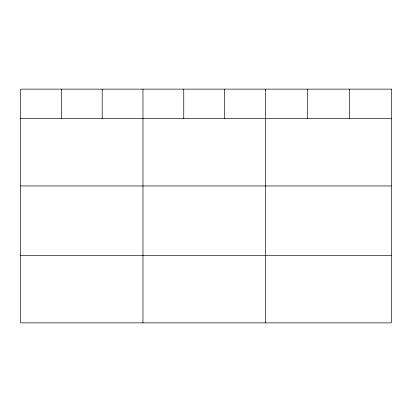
<?xml version="1.0" encoding="UTF-8"?>
<svg xmlns="http://www.w3.org/2000/svg" width="412" height="412" viewBox="0 0 412 412"><rect width="100%" height="100%" fill="white"/><g stroke="black" fill="none" stroke-linecap="round" stroke-linejoin="round"><path stroke-width="0.62" d="M20.6 118.517L391.4 118.517M20.6 185.951L391.4 185.951M20.6 255.43L391.4 255.43M349.376 89.136L349.376 118.517M307.352 89.136L307.352 118.517M265.328 89.136L265.328 322.864M224.54 89.136L224.54 118.517M183.752 89.136L183.752 118.517M142.964 89.136L142.964 322.864M102.176 89.136L102.176 118.517M61.388 89.136L61.388 118.517M391.4 89.136L20.6 89.136L20.6 322.864L391.4 322.864L391.4 89.136"/></g></svg>
